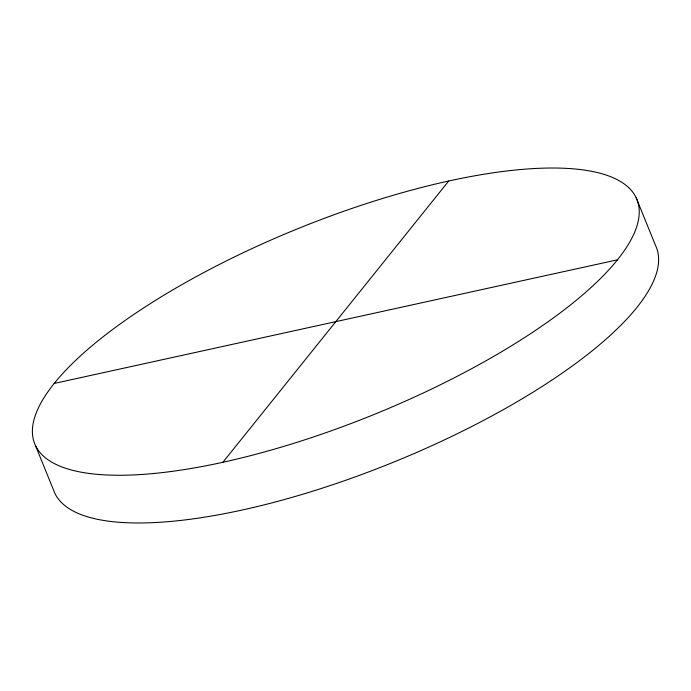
<?xml version="1.0" encoding="UTF-8"?>
<svg xmlns="http://www.w3.org/2000/svg" width="691" height="691" viewBox="0 0 691 691"><rect width="100%" height="100%" fill="white"/><g stroke="black" fill="none" stroke-linecap="round" stroke-linejoin="round"><path stroke-width="1.04" d="M222.891 462.279L448.727 180.999M54.183 383.453L617.443 259.825M636.169 197.781L655.552 245.504A324.943 100.411 -22.1 0 1 398.215 460.249A324.943 100.411 -22.1 0 1 54.831 493.219L35.448 445.496M153.851 473.482A324.943 100.411 -22.1 0 0 637.076 225.525A324.943 100.411 -22.1 0 0 216.516 265.905A324.943 100.411 -22.1 0 0 153.851 473.482"/></g></svg>
